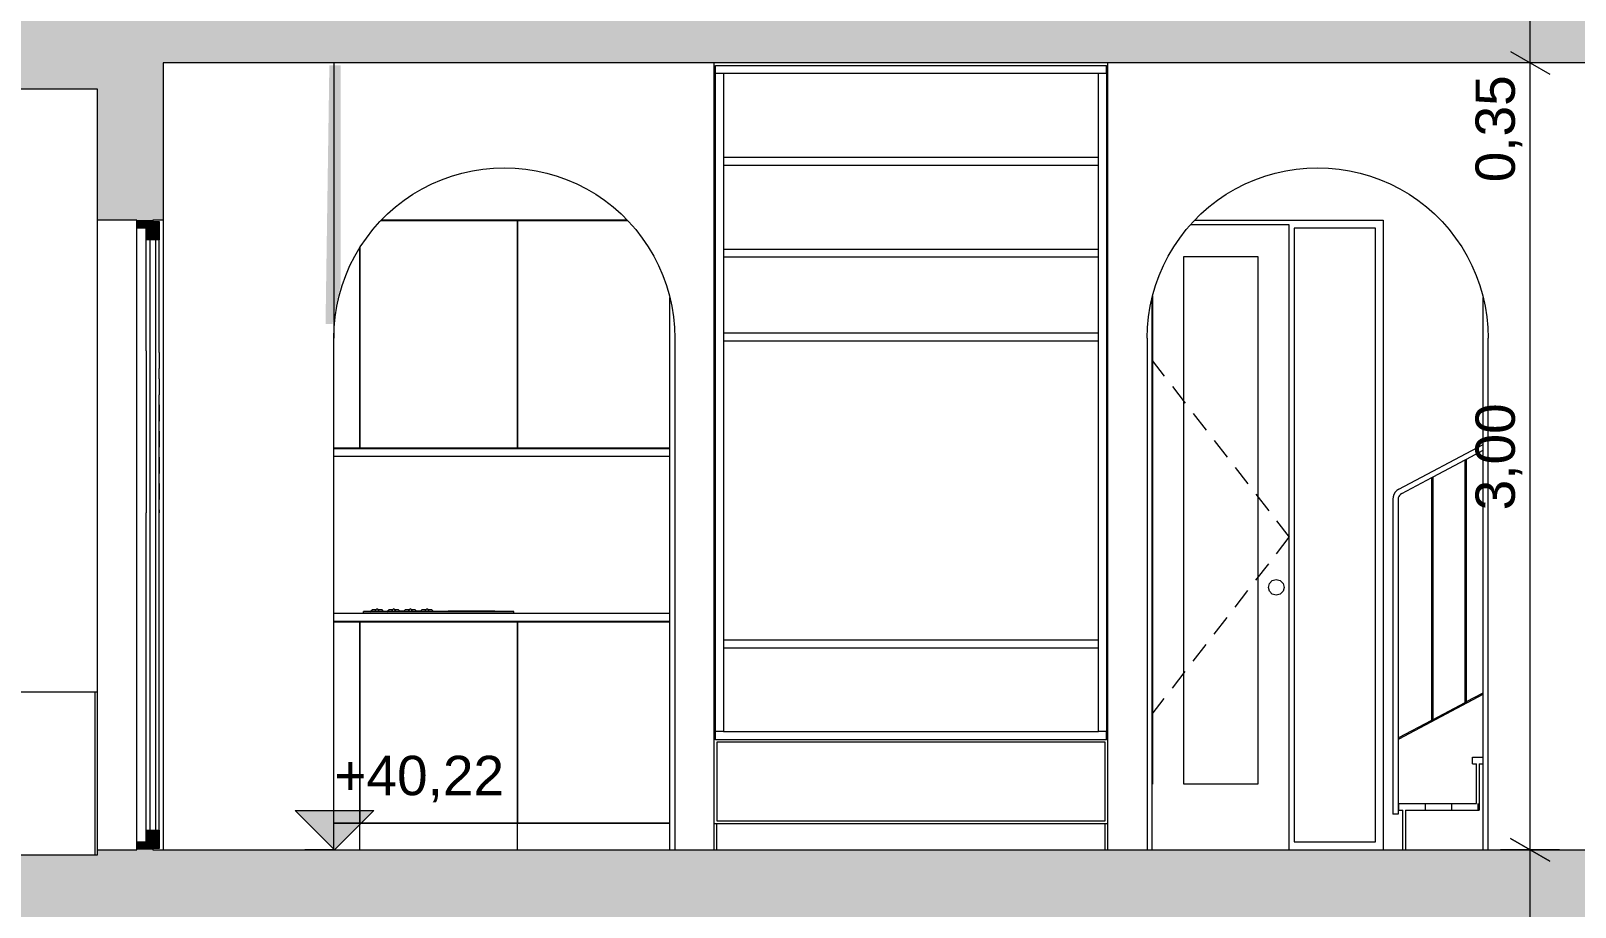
# Model space of a CAD drawing. Header units: metres. Extents: x -111189 to -108577, y -72951 to -72647.
# Drawn here: x -108917.11 to -108911.23, y -72942.18 to -72938.84 of the extents above; entities that cross this region are included whole.
import ezdxf

# ---------------------------------------------------------------- set-up
doc = ezdxf.new("R2010")
doc.units = ezdxf.units.M
doc.header["$MEASUREMENT"] = 0
for name, color, linetype in [('00 - DESENHO 2D', 7, 'Continuous'), ('02 - PASSEIOS', 7, 'Continuous'), ('03 - LAJES', 7, 'Continuous'), ('05 - PAREDES..35', 7, 'Continuous'), ('06 - ESCADA INTERIOR', 7, 'Continuous'), ('06 - FORRA', 7, 'Continuous'), ('08 - EQUIPAMENTO FIXO', 7, 'Continuous'), ('12 - COTAS GERAIS', 7, 'Continuous')]:
    doc.layers.add(name, color=color, linetype=linetype)
doc.styles.add('ESTILO_GERADO_7', font='')
doc.styles.get('ESTILO_GERADO_7').set_extended_font_data('Helvetica')
doc.dimstyles.new('ESTILO_GERADO__5', dxfattribs={"dimtxt": 0.15, "dimasz": 0.114, "dimexe": 0.18, "dimexo": 0.0625, "dimgap": 0, "dimtad": 1, "dimzin": 0, "dimdsep": 46, "dimtxsty": 'ESTILO_GERADO_7', "dimblk": 'ARROWHEAD_2', "dimblk1": 'ARROWHEAD_2', "dimblk2": 'ARROWHEAD_2', "dimcen": 0.09, "dimse1": 1, "dimse2": 1, "dimclrd": 7, "dimclre": 7, "dimclrt": 7, "dimadec": 0, "dimazin": 0, "dimtfac": 1, "dimtdec": 4, "dimtmove": 0, "dimatfit": 3, "dimfxl": 1, "dimtolj": 1, "dimtzin": 0, "dimarcsym": 0})

# ---------------------------------------------------------------- blocks, each defined once
blk = doc.blocks.new('Corte Elem_461_1', base_point=(-108745.4296, -72941.9624))
at = {"layer": '03 - LAJES', "linetype": 'Continuous', "lineweight": 13}
blk.add_hatch(color=251, dxfattribs=at).paths.add_polyline_path([(-108916.8597, -72942.3124), (-108909.6597, -72942.3124), (-108909.6597, -72942.1124), (-108916.8597, -72942.1124)])
blk = doc.blocks.new('Corte Elem_464_1', base_point=(-108745.4296, -72941.9624))
at = {"layer": '05 - PAREDES..35', "linetype": 'Continuous', "lineweight": 13}
for points in [[(-108916.8597, -72939.5624), (-108916.7097, -72939.5624), (-108916.6097, -72939.5624), (-108916.6097, -72938.9624), (-108916.8597, -72938.9624)], [(-108916.8597, -72942.1124), (-108916.6097, -72942.1124), (-108916.6097, -72941.9624), (-108916.7097, -72941.9624), (-108916.8597, -72941.9624)]]:
    blk.add_hatch(color=251, dxfattribs=at).paths.add_polyline_path(points)
at = {"layer": '05 - PAREDES..35', "color": 7, "linetype": 'Continuous', "lineweight": 20}
for p, q in [((-108916.6097, -72938.9624), (-108916.6097, -72939.5624)), ((-108916.8597, -72939.5624), (-108916.8597, -72939.0624)), ((-108916.8597, -72941.9824), (-108916.8597, -72941.9624))]:
    blk.add_line(p, q, dxfattribs=at)
blk = doc.blocks.new('Corte Elem_466_1', base_point=(-108745.4296, -72941.9624))
at = {"layer": '05 - PAREDES..35', "color": 7, "linetype": 'Continuous', "lineweight": 13}
for p, q in [((-108913.0097, -72941.9624), (-108913.0097, -72938.9624)), ((-108912.8597, -72940.0124), (-108912.8597, -72941.9624))]:
    blk.add_line(p, q, dxfattribs=at)
blk = doc.blocks.new('Corte Elem_468_1', base_point=(-108745.4296, -72941.9624))
at = {"layer": '05 - PAREDES..35', "color": 7, "linetype": 'Continuous', "lineweight": 13}
blk.add_line((-108911.5597, -72941.9624), (-108911.5597, -72940.0124), dxfattribs=at)
blk = doc.blocks.new('Corte Elem_469_1', base_point=(-108745.4296, -72941.9624))
at = {"layer": '03 - LAJES', "linetype": 'Continuous', "lineweight": 13}
blk.add_hatch(color=251, dxfattribs=at).paths.add_polyline_path([(-108916.6097, -72942.1124), (-108909.9097, -72942.1124), (-108909.9097, -72941.9624), (-108916.6097, -72941.9624)])
at = {"layer": '03 - LAJES', "color": 7, "linetype": 'Continuous', "lineweight": 20}
blk.add_line((-108916.6097, -72941.9624), (-108909.9097, -72941.9624), dxfattribs=at)
blk = doc.blocks.new('Corte Elem_470_1', base_point=(-108745.4296, -72941.9624))
at = {"layer": '03 - LAJES', "linetype": 'Continuous', "lineweight": 13}
blk.add_hatch(color=251, dxfattribs=at).paths.add_polyline_path([(-108910.9097, -72938.7624), (-108916.8597, -72938.7624), (-108916.8597, -72938.9624), (-108910.9097, -72938.9624)])
at = {"layer": '03 - LAJES', "color": 7, "linetype": 'Continuous', "lineweight": 20}
blk.add_line((-108910.9097, -72938.9624), (-108916.6097, -72938.9624), dxfattribs=at)
blk = doc.blocks.new('Corte Elem_481_1', base_point=(-108745.4296, -72941.9624))
at = {"layer": '08 - EQUIPAMENTO FIXO', "color": 251, "linetype": 'Continuous', "lineweight": 13}
for p, q in [((-108914.6787, -72941.0624), (-108915.2597, -72941.0624)), ((-108914.6787, -72941.0924), (-108915.2597, -72941.0924)), ((-108915.2587, -72941.8614), (-108915.2587, -72941.0934)), ((-108915.2587, -72941.0934), (-108914.6787, -72941.0934)), ((-108915.2417, -72941.0924), (-108915.2417, -72941.0934)), ((-108914.6787, -72941.8614), (-108915.2587, -72941.8614)), ((-108915.2417, -72941.8624), (-108915.2417, -72941.8614)), ((-108915.2417, -72941.8624), (-108915.2597, -72941.8624)), ((-108914.6787, -72941.8624), (-108915.2417, -72941.8624))]:
    blk.add_line(p, q, dxfattribs=at)
blk = doc.blocks.new('Corte Elem_482_1', base_point=(-108745.4296, -72941.9624))
at = {"layer": '08 - EQUIPAMENTO FIXO', "color": 251, "linetype": 'Continuous', "lineweight": 13}
for p, q in [((-108915.2417, -72939.5624), (-108915.2597, -72939.5624)), ((-108915.2587, -72940.4314), (-108915.2587, -72939.5634)), ((-108915.2587, -72939.5634), (-108914.8399, -72939.5634)), ((-108914.8409, -72939.5624), (-108915.2417, -72939.5624)), ((-108915.2417, -72939.5634), (-108915.2417, -72939.5624)), ((-108914.6787, -72940.4314), (-108915.2587, -72940.4314)), ((-108915.2417, -72940.4324), (-108915.2417, -72940.4314))]:
    blk.add_line(p, q, dxfattribs=at)
blk = doc.blocks.new('Corte Elem_483_1', base_point=(-108745.4296, -72941.9624))
at = {"layer": '08 - EQUIPAMENTO FIXO', "color": 251, "linetype": 'Continuous', "lineweight": 13}
for p, q in [((-108915.2597, -72941.0624), (-108915.8597, -72941.0624)), ((-108915.2597, -72941.0924), (-108915.8597, -72941.0924)), ((-108915.8587, -72941.8614), (-108915.8587, -72941.0934)), ((-108915.8587, -72941.0934), (-108915.2607, -72941.0934)), ((-108915.8417, -72941.0924), (-108915.8417, -72941.0934)), ((-108915.2777, -72941.0924), (-108915.2777, -72941.0934)), ((-108915.2607, -72941.0934), (-108915.2607, -72941.8614)), ((-108915.2597, -72941.8624), (-108915.2597, -72941.0924)), ((-108915.2607, -72941.8614), (-108915.8587, -72941.8614)), ((-108915.8417, -72941.8624), (-108915.8417, -72941.8614)), ((-108915.2777, -72941.8624), (-108915.2777, -72941.8614)), ((-108915.8417, -72941.8624), (-108915.8597, -72941.8624)), ((-108915.2777, -72941.8624), (-108915.8417, -72941.8624)), ((-108915.2597, -72941.8624), (-108915.2777, -72941.8624)), ((-108915.2597, -72941.9624), (-108915.2597, -72941.8624))]:
    blk.add_line(p, q, dxfattribs=at)
blk = doc.blocks.new('Corte Elem_484_1', base_point=(-108745.4296, -72941.9624))
at = {"layer": '08 - EQUIPAMENTO FIXO', "color": 251, "linetype": 'Continuous', "lineweight": 13}
for p, q in [((-108915.7794, -72939.5634), (-108915.2607, -72939.5634)), ((-108915.2777, -72939.5624), (-108915.7784, -72939.5624)), ((-108915.2777, -72939.5634), (-108915.2777, -72939.5624)), ((-108915.2597, -72939.5624), (-108915.2777, -72939.5624)), ((-108915.2607, -72939.5634), (-108915.2607, -72940.4314)), ((-108915.2597, -72940.4324), (-108915.2597, -72939.5624)), ((-108915.8587, -72940.4314), (-108915.8587, -72939.6644)), ((-108915.2607, -72940.4314), (-108915.8587, -72940.4314)), ((-108915.8417, -72940.4324), (-108915.8417, -72940.4314)), ((-108915.2777, -72940.4324), (-108915.2777, -72940.4314))]:
    blk.add_line(p, q, dxfattribs=at)
blk = doc.blocks.new('Corte Elem_485_1', base_point=(-108745.4296, -72941.9624))
at = {"layer": '08 - EQUIPAMENTO FIXO', "color": 251, "linetype": 'Continuous', "lineweight": 13}
for p, q in [((-108915.8597, -72941.0624), (-108915.9597, -72941.0624)), ((-108915.8597, -72941.0924), (-108915.9597, -72941.0924)), ((-108915.9597, -72941.0934), (-108915.8607, -72941.0934)), ((-108915.8777, -72941.0924), (-108915.8777, -72941.0934)), ((-108915.8607, -72941.0934), (-108915.8607, -72941.8614)), ((-108915.8597, -72941.8624), (-108915.8597, -72941.0924)), ((-108915.8607, -72941.8614), (-108915.9597, -72941.8614)), ((-108915.8777, -72941.8624), (-108915.8777, -72941.8614)), ((-108915.8777, -72941.8624), (-108915.9597, -72941.8624)), ((-108915.8597, -72941.8624), (-108915.8777, -72941.8624)), ((-108915.8597, -72941.9624), (-108915.8597, -72941.8624))]:
    blk.add_line(p, q, dxfattribs=at)
blk = doc.blocks.new('Corte Elem_486_1', base_point=(-108745.4296, -72941.9624))
at = {"layer": '08 - EQUIPAMENTO FIXO', "color": 251, "linetype": 'Continuous', "lineweight": 13}
for p, q in [((-108915.8607, -72939.6678), (-108915.8607, -72940.4314)), ((-108915.8597, -72940.4324), (-108915.8597, -72939.6661)), ((-108915.8607, -72940.4314), (-108915.9597, -72940.4314)), ((-108915.8777, -72940.4324), (-108915.8777, -72940.4314))]:
    blk.add_line(p, q, dxfattribs=at)
blk = doc.blocks.new('Corte Elem_487_1', base_point=(-108745.4296, -72941.9624))
at = {"layer": '08 - EQUIPAMENTO FIXO', "color": 251, "linetype": 'Continuous', "lineweight": 13}
for p, q in [((-108915.9597, -72940.4324), (-108914.6787, -72940.4324)), ((-108915.9597, -72940.4624), (-108914.6787, -72940.4624))]:
    blk.add_line(p, q, dxfattribs=at)
blk = doc.blocks.new('Corte Elem_488_1', base_point=(-108745.4296, -72941.9624))
at = {"layer": '05 - PAREDES..35', "color": 7, "linetype": 'Continuous', "lineweight": 13}
for p, q in [((-108915.9597, -72938.9624), (-108915.9597, -72940.0124)), ((-108914.5097, -72941.9624), (-108914.5097, -72938.9624))]:
    blk.add_line(p, q, dxfattribs=at)
blk = doc.blocks.new('Corte Elem_489_1', base_point=(-108745.4296, -72941.9624))
at = {"layer": '05 - PAREDES..35', "color": 7, "linetype": 'Continuous', "lineweight": 13}
for p, q in [((-108915.5105, -72939.3942), (-108915.4713, -72939.3828)), ((-108915.4713, -72939.3828), (-108915.4315, -72939.3739)), ((-108915.4315, -72939.3739), (-108915.3911, -72939.3675)), ((-108915.3911, -72939.3675), (-108915.3505, -72939.3637)), ((-108915.3505, -72939.3637), (-108915.3097, -72939.3624)), ((-108915.3097, -72939.3624), (-108915.2688, -72939.3637)), ((-108915.2688, -72939.3637), (-108915.2282, -72939.3675)), ((-108915.2282, -72939.3675), (-108915.1879, -72939.3739)), ((-108915.1879, -72939.3739), (-108915.148, -72939.3828)), ((-108915.148, -72939.3828), (-108915.1088, -72939.3942)), ((-108915.6579, -72939.4636), (-108915.6228, -72939.4428)), ((-108915.6228, -72939.4428), (-108915.5864, -72939.4243)), ((-108915.5864, -72939.4243), (-108915.5489, -72939.4081)), ((-108915.5489, -72939.4081), (-108915.5105, -72939.3942)), ((-108915.1088, -72939.3942), (-108915.0704, -72939.4081)), ((-108915.0704, -72939.4081), (-108915.0329, -72939.4243)), ((-108915.0329, -72939.4243), (-108914.9965, -72939.4428)), ((-108914.9965, -72939.4428), (-108914.9614, -72939.4636)), ((-108915.724, -72939.5116), (-108915.6917, -72939.4866)), ((-108915.6917, -72939.4866), (-108915.6579, -72939.4636)), ((-108914.9614, -72939.4636), (-108914.9276, -72939.4866)), ((-108914.9276, -72939.4866), (-108914.8953, -72939.5116)), ((-108915.7835, -72939.5675), (-108915.7546, -72939.5386)), ((-108915.7546, -72939.5386), (-108915.724, -72939.5116)), ((-108914.8953, -72939.5116), (-108914.8647, -72939.5386)), ((-108914.8647, -72939.5386), (-108914.8358, -72939.5675)), ((-108915.8355, -72939.6304), (-108915.8105, -72939.5981)), ((-108915.8105, -72939.5981), (-108915.7835, -72939.5675)), ((-108914.8358, -72939.5675), (-108914.8088, -72939.5981)), ((-108914.8088, -72939.5981), (-108914.7838, -72939.6304)), ((-108915.8793, -72939.6993), (-108915.8585, -72939.6641)), ((-108915.8585, -72939.6641), (-108915.8355, -72939.6304)), ((-108914.7838, -72939.6304), (-108914.7608, -72939.6641)), ((-108914.7608, -72939.6641), (-108914.7401, -72939.6993)), ((-108915.914, -72939.7731), (-108915.8978, -72939.7357)), ((-108915.8978, -72939.7357), (-108915.8793, -72939.6993)), ((-108914.7401, -72939.6993), (-108914.7215, -72939.7357)), ((-108914.7215, -72939.7357), (-108914.7053, -72939.7731)), ((-108915.9278, -72939.8116), (-108915.914, -72939.7731)), ((-108914.7053, -72939.7731), (-108914.6915, -72939.8116)), ((-108915.9481, -72939.8906), (-108915.9392, -72939.8508)), ((-108915.9392, -72939.8508), (-108915.9278, -72939.8116)), ((-108914.6915, -72939.8116), (-108914.6801, -72939.8508)), ((-108914.6801, -72939.8508), (-108914.6712, -72939.8906)), ((-108915.9545, -72939.931), (-108915.9481, -72939.8906)), ((-108914.6712, -72939.8906), (-108914.6648, -72939.931)), ((-108915.9597, -72940.0124), (-108915.9584, -72939.9716)), ((-108915.9584, -72939.9716), (-108915.9545, -72939.931)), ((-108914.6648, -72939.931), (-108914.6609, -72939.9716)), ((-108914.6609, -72939.9716), (-108914.6597, -72940.0124)), ((-108914.6597, -72940.0124), (-108914.6597, -72941.9624))]:
    blk.add_line(p, q, dxfattribs=at)
blk = doc.blocks.new('Corte Elem_491_1', base_point=(-108745.4296, -72941.9624))
at = {"layer": '05 - PAREDES..35', "color": 7, "linetype": 'Continuous', "lineweight": 13}
for p, q in [((-108912.4105, -72939.3942), (-108912.3713, -72939.3828)), ((-108912.3713, -72939.3828), (-108912.3315, -72939.3739)), ((-108912.3315, -72939.3739), (-108912.2911, -72939.3675)), ((-108912.2911, -72939.3675), (-108912.2505, -72939.3637)), ((-108912.2505, -72939.3637), (-108912.2097, -72939.3624)), ((-108912.2097, -72939.3624), (-108912.1688, -72939.3637)), ((-108912.1688, -72939.3637), (-108912.1282, -72939.3675)), ((-108912.1282, -72939.3675), (-108912.0879, -72939.3739)), ((-108912.0879, -72939.3739), (-108912.048, -72939.3828)), ((-108912.048, -72939.3828), (-108912.0088, -72939.3942)), ((-108912.5579, -72939.4636), (-108912.5228, -72939.4428)), ((-108912.5228, -72939.4428), (-108912.4864, -72939.4243)), ((-108912.4864, -72939.4243), (-108912.4489, -72939.4081)), ((-108912.4489, -72939.4081), (-108912.4105, -72939.3942)), ((-108912.0088, -72939.3942), (-108911.9704, -72939.4081)), ((-108911.9704, -72939.4081), (-108911.9329, -72939.4243)), ((-108911.9329, -72939.4243), (-108911.8965, -72939.4428)), ((-108911.8965, -72939.4428), (-108911.8614, -72939.4636)), ((-108912.624, -72939.5116), (-108912.5917, -72939.4866)), ((-108912.5917, -72939.4866), (-108912.5579, -72939.4636)), ((-108911.8614, -72939.4636), (-108911.8276, -72939.4866)), ((-108911.8276, -72939.4866), (-108911.7953, -72939.5116)), ((-108912.6835, -72939.5675), (-108912.6546, -72939.5386)), ((-108912.6546, -72939.5386), (-108912.624, -72939.5116)), ((-108911.7953, -72939.5116), (-108911.7647, -72939.5386)), ((-108911.7647, -72939.5386), (-108911.7358, -72939.5675)), ((-108912.7355, -72939.6304), (-108912.7105, -72939.5981)), ((-108912.7105, -72939.5981), (-108912.6835, -72939.5675)), ((-108911.7358, -72939.5675), (-108911.7088, -72939.5981)), ((-108911.7088, -72939.5981), (-108911.6838, -72939.6304)), ((-108912.7793, -72939.6993), (-108912.7585, -72939.6641)), ((-108912.7585, -72939.6641), (-108912.7355, -72939.6304)), ((-108911.6838, -72939.6304), (-108911.6608, -72939.6641)), ((-108911.6608, -72939.6641), (-108911.6401, -72939.6993)), ((-108912.814, -72939.7731), (-108912.7978, -72939.7357)), ((-108912.7978, -72939.7357), (-108912.7793, -72939.6993)), ((-108911.6401, -72939.6993), (-108911.6215, -72939.7357)), ((-108911.6215, -72939.7357), (-108911.6053, -72939.7731)), ((-108912.8278, -72939.8116), (-108912.814, -72939.7731)), ((-108911.6053, -72939.7731), (-108911.5915, -72939.8116)), ((-108912.8481, -72939.8906), (-108912.8392, -72939.8508)), ((-108912.8392, -72939.8508), (-108912.8278, -72939.8116)), ((-108911.5915, -72939.8116), (-108911.5801, -72939.8508)), ((-108911.5801, -72939.8508), (-108911.5712, -72939.8906)), ((-108912.8545, -72939.931), (-108912.8481, -72939.8906)), ((-108911.5712, -72939.8906), (-108911.5648, -72939.931)), ((-108912.8597, -72940.0124), (-108912.8584, -72939.9716)), ((-108912.8584, -72939.9716), (-108912.8545, -72939.931)), ((-108911.5648, -72939.931), (-108911.5609, -72939.9716)), ((-108911.5609, -72939.9716), (-108911.5597, -72940.0124))]:
    blk.add_line(p, q, dxfattribs=at)
blk = doc.blocks.new('Corte Elem_492_1', base_point=(-108745.4296, -72941.9624))
at = {"layer": '05 - PAREDES..35', "color": 7, "linetype": 'Continuous', "lineweight": 13}
blk.add_line((-108914.6787, -72941.9624), (-108914.6787, -72939.8571), dxfattribs=at)
blk = doc.blocks.new('Corte Elem_493_1', base_point=(-108745.4296, -72941.9624))
at = {"layer": '05 - PAREDES..35', "color": 7, "linetype": 'Continuous', "lineweight": 13}
blk.add_line((-108912.8407, -72941.9624), (-108912.8407, -72939.8571), dxfattribs=at)
blk = doc.blocks.new('Corte Elem_494_1', base_point=(-108745.4296, -72941.9624))
at = {"layer": '05 - PAREDES..35', "color": 7, "linetype": 'Continuous', "lineweight": 13}
blk.add_line((-108911.5787, -72941.9624), (-108911.5787, -72939.8571), dxfattribs=at)
blk = doc.blocks.new('Corte Elem_495_1', base_point=(-108745.4296, -72941.9624))
at = {"layer": '08 - EQUIPAMENTO FIXO', "color": 7, "linetype": 'Continuous', "lineweight": 13}
for p, q in [((-108914.5047, -72941.5424), (-108914.5097, -72941.5424)), ((-108913.0202, -72941.5529), (-108914.4992, -72941.5529)), ((-108914.4992, -72941.5529), (-108914.4992, -72941.8519)), ((-108913.0202, -72941.8519), (-108913.0202, -72941.5529)), ((-108913.0097, -72941.5424), (-108913.0147, -72941.5424)), ((-108914.4992, -72941.8519), (-108913.0202, -72941.8519)), ((-108914.5097, -72941.8624), (-108914.4997, -72941.8624)), ((-108914.4997, -72941.8624), (-108913.0197, -72941.8624)), ((-108914.4997, -72941.9624), (-108914.4997, -72941.8624)), ((-108913.0197, -72941.8624), (-108913.0097, -72941.8624)), ((-108913.0197, -72941.9624), (-108913.0197, -72941.8624))]:
    blk.add_line(p, q, dxfattribs=at)
blk = doc.blocks.new('Corte Elem_496_1', base_point=(-108745.4296, -72941.9624))
at = {"layer": '05 - PAREDES..35', "color": 7, "linetype": 'Continuous', "lineweight": 13}
for p, q in [((-108914.5047, -72939.0024), (-108914.4747, -72939.0024)), ((-108914.5047, -72941.5124), (-108914.5047, -72939.0024)), ((-108914.4747, -72939.0024), (-108914.4747, -72941.5124)), ((-108914.4747, -72941.5124), (-108914.5047, -72941.5124))]:
    blk.add_line(p, q, dxfattribs=at)
blk = doc.blocks.new('Corte Elem_497_1', base_point=(-108745.4296, -72941.9624))
at = {"layer": '05 - PAREDES..35', "color": 7, "linetype": 'Continuous', "lineweight": 13}
for p, q in [((-108913.0447, -72939.0024), (-108913.0147, -72939.0024)), ((-108913.0447, -72941.5124), (-108913.0447, -72939.0024)), ((-108913.0147, -72939.0024), (-108913.0147, -72941.5124)), ((-108913.0147, -72941.5124), (-108913.0447, -72941.5124))]:
    blk.add_line(p, q, dxfattribs=at)
blk = doc.blocks.new('Corte Elem_498_1', base_point=(-108745.4296, -72941.9624))
at = {"layer": '08 - EQUIPAMENTO FIXO', "color": 7, "linetype": 'Continuous', "lineweight": 13}
for p, q in [((-108914.5047, -72938.9724), (-108913.0147, -72938.9724)), ((-108914.5047, -72939.0024), (-108914.5047, -72938.9724)), ((-108913.0147, -72939.0024), (-108913.0147, -72938.9724)), ((-108914.4747, -72939.0024), (-108913.0447, -72939.0024))]:
    blk.add_line(p, q, dxfattribs=at)
blk = doc.blocks.new('Corte Elem_499_1', base_point=(-108745.4296, -72941.9624))
at = {"layer": '08 - EQUIPAMENTO FIXO', "color": 7, "linetype": 'Continuous', "lineweight": 13}
for p, q in [((-108914.4747, -72939.3224), (-108913.0447, -72939.3224)), ((-108914.4747, -72939.3524), (-108913.0447, -72939.3524))]:
    blk.add_line(p, q, dxfattribs=at)
blk = doc.blocks.new('Corte Elem_500_1', base_point=(-108745.4296, -72941.9624))
at = {"layer": '08 - EQUIPAMENTO FIXO', "color": 7, "linetype": 'Continuous', "lineweight": 13}
for p, q in [((-108914.4747, -72939.6724), (-108913.0447, -72939.6724)), ((-108914.4747, -72939.7024), (-108913.0447, -72939.7024))]:
    blk.add_line(p, q, dxfattribs=at)
blk = doc.blocks.new('Corte Elem_502_1', base_point=(-108745.4296, -72941.9624))
at = {"layer": '08 - EQUIPAMENTO FIXO', "color": 7, "linetype": 'Continuous', "lineweight": 13}
for p, q in [((-108914.4747, -72941.1624), (-108913.0447, -72941.1624)), ((-108914.4747, -72941.1924), (-108913.0447, -72941.1924))]:
    blk.add_line(p, q, dxfattribs=at)
blk = doc.blocks.new('Corte Elem_514_1', base_point=(-108745.4296, -72941.9624))
at = {"layer": '05 - PAREDES..35', "linetype": 'Continuous', "lineweight": 13}
for points in [[(-108916.6497, -72939.5674), (-108916.6497, -72939.5624), (-108916.7097, -72939.5624), (-108916.7097, -72939.5924), (-108916.6747, -72939.5924), (-108916.6747, -72939.5674)], [(-108916.6747, -72939.6374), (-108916.6247, -72939.6374), (-108916.6247, -72939.5674), (-108916.6747, -72939.5674)], [(-108916.6747, -72941.8874), (-108916.6747, -72941.9574), (-108916.6247, -72941.9574), (-108916.6247, -72941.8874)], [(-108916.6747, -72941.9324), (-108916.7097, -72941.9324), (-108916.7097, -72941.9624), (-108916.6497, -72941.9624), (-108916.6497, -72941.9574), (-108916.6747, -72941.9574)]]:
    blk.add_hatch(color=251, dxfattribs=at).paths.add_polyline_path(points)
at = {"layer": '05 - PAREDES..35', "color": 7, "linetype": 'Continuous', "lineweight": 13}
for p, q in [((-108916.8597, -72941.3624), (-108916.8597, -72939.5624)), ((-108916.6097, -72939.5624), (-108916.6097, -72941.9624)), ((-108916.7097, -72941.9324), (-108916.7097, -72939.5924)), ((-108916.6747, -72940.0604), (-108916.6747, -72939.6374)), ((-108916.6247, -72940.0669), (-108916.6247, -72939.6374)), ((-108916.6747, -72940.0604), (-108916.6747, -72940.6783)), ((-108916.6247, -72940.0669), (-108916.6247, -72940.1284)), ((-108916.6247, -72940.1668), (-108916.6247, -72940.1284)), ((-108916.6247, -72940.1668), (-108916.6247, -72940.2283)), ((-108916.6247, -72940.8465), (-108916.6247, -72940.2283)), ((-108916.6247, -72940.2667), (-108916.6247, -72940.3282)), ((-108916.6247, -72940.3666), (-108916.6247, -72940.4281)), ((-108916.6247, -72940.4665), (-108916.6247, -72940.528)), ((-108916.6247, -72940.5664), (-108916.6247, -72940.6279)), ((-108916.6747, -72940.8465), (-108916.6747, -72940.6783)), ((-108916.6247, -72940.6664), (-108916.6247, -72940.6783)), ((-108916.6747, -72941.4644), (-108916.6747, -72940.8465)), ((-108916.6247, -72940.8585), (-108916.6247, -72940.8465)), ((-108916.6247, -72940.8969), (-108916.6247, -72940.8585)), ((-108916.6247, -72940.9584), (-108916.6247, -72940.8969)), ((-108916.6247, -72940.9968), (-108916.6247, -72940.9584)), ((-108916.6247, -72941.0583), (-108916.6247, -72940.9968)), ((-108916.6247, -72941.0967), (-108916.6247, -72941.0583)), ((-108916.6247, -72941.1582), (-108916.6247, -72941.0967)), ((-108916.6247, -72941.1966), (-108916.6247, -72941.1582)), ((-108916.6247, -72941.2581), (-108916.6247, -72941.1966)), ((-108916.6247, -72941.2965), (-108916.6247, -72941.2581)), ((-108916.6247, -72941.358), (-108916.6247, -72941.2965)), ((-108916.8597, -72941.9624), (-108916.8597, -72941.3624)), ((-108916.6247, -72941.3964), (-108916.6247, -72941.358)), ((-108916.6247, -72941.4579), (-108916.6247, -72941.3964)), ((-108916.6747, -72941.8874), (-108916.6747, -72941.4644)), ((-108916.6247, -72941.8874), (-108916.6247, -72941.4579))]:
    blk.add_line(p, q, dxfattribs=at)
at = {"layer": '05 - PAREDES..35', "color": 7, "linetype": 'Continuous', "lineweight": 20}
for p, q in [((-108916.7097, -72939.5624), (-108916.8597, -72939.5624)), ((-108916.7097, -72939.5924), (-108916.7097, -72939.5624)), ((-108916.6497, -72939.5624), (-108916.6497, -72939.5674)), ((-108916.6097, -72939.5624), (-108916.6497, -72939.5624)), ((-108916.6747, -72939.5924), (-108916.7097, -72939.5924)), ((-108916.6747, -72939.5674), (-108916.6497, -72939.5674)), ((-108916.6747, -72939.5924), (-108916.6747, -72939.5674)), ((-108916.6747, -72939.6374), (-108916.6747, -72939.5924)), ((-108916.6497, -72939.5674), (-108916.6247, -72939.5674)), ((-108916.6247, -72939.5674), (-108916.6247, -72939.6374)), ((-108916.6247, -72939.6374), (-108916.6747, -72939.6374)), ((-108916.6597, -72941.8874), (-108916.6597, -72939.6374)), ((-108916.6397, -72939.6374), (-108916.6397, -72941.8874)), ((-108916.6747, -72941.8874), (-108916.6247, -72941.8874)), ((-108916.6747, -72941.9324), (-108916.6747, -72941.8874)), ((-108916.6247, -72941.8874), (-108916.6247, -72941.9574)), ((-108916.8597, -72941.9624), (-108916.7097, -72941.9624)), ((-108916.7097, -72941.9624), (-108916.7097, -72941.9324)), ((-108916.7097, -72941.9324), (-108916.6747, -72941.9324)), ((-108916.6747, -72941.9574), (-108916.6747, -72941.9324)), ((-108916.6497, -72941.9574), (-108916.6747, -72941.9574)), ((-108916.6497, -72941.9574), (-108916.6497, -72941.9624)), ((-108916.6247, -72941.9574), (-108916.6497, -72941.9574)), ((-108916.6497, -72941.9624), (-108916.6097, -72941.9624))]:
    blk.add_line(p, q, dxfattribs=at)
blk = doc.blocks.new('Corte Elem_515_1', base_point=(-108745.4296, -72941.9624))
at = {"layer": '05 - PAREDES..35', "color": 251, "linetype": 'Continuous', "lineweight": 13}
for p, q in [((-108912.6784, -72939.5624), (-108911.9597, -72939.5624)), ((-108911.9597, -72939.5624), (-108911.9597, -72941.9624)), ((-108912.3177, -72939.5804), (-108912.6949, -72939.5804)), ((-108912.3177, -72939.7004), (-108912.3177, -72939.5804)), ((-108912.2997, -72939.5924), (-108912.2997, -72941.9324)), ((-108911.9897, -72939.5924), (-108912.2997, -72939.5924)), ((-108911.9897, -72941.9324), (-108911.9897, -72939.5924)), ((-108912.7197, -72941.7124), (-108912.7197, -72939.7004)), ((-108912.7197, -72939.7004), (-108912.4377, -72939.7004)), ((-108912.4377, -72939.7004), (-108912.4377, -72941.7124)), ((-108912.3177, -72941.7124), (-108912.3177, -72939.7004)), ((-108912.8397, -72939.8527), (-108912.8397, -72941.7124)), ((-108912.8407, -72940.0973), (-108912.7942, -72940.1572)), ((-108912.7635, -72940.1967), (-108912.7145, -72940.2599)), ((-108912.6838, -72940.2994), (-108912.6348, -72940.3626)), ((-108912.6042, -72940.4021), (-108912.5551, -72940.4653)), ((-108912.5245, -72940.5048), (-108912.4754, -72940.568)), ((-108912.4448, -72940.6076), (-108912.3957, -72940.6708)), ((-108912.3667, -72940.7082), (-108912.3177, -72940.7714)), ((-108912.3667, -72940.8346), (-108912.3177, -72940.7714)), ((-108912.4448, -72940.9353), (-108912.3957, -72940.8721)), ((-108912.5245, -72941.038), (-108912.4754, -72940.9748)), ((-108912.3976, -72940.9624), (-108912.3936, -72940.9474)), ((-108912.3936, -72940.9774), (-108912.3976, -72940.9624)), ((-108912.3936, -72940.9474), (-108912.3826, -72940.9365)), ((-108912.3826, -72940.9884), (-108912.3936, -72940.9774)), ((-108912.3826, -72940.9365), (-108912.3677, -72940.9325)), ((-108912.3677, -72940.9325), (-108912.3527, -72940.9365)), ((-108912.3527, -72940.9365), (-108912.3417, -72940.9474)), ((-108912.3417, -72940.9774), (-108912.3527, -72940.9884)), ((-108912.3417, -72940.9474), (-108912.3377, -72940.9624)), ((-108912.3377, -72940.9624), (-108912.3417, -72940.9774)), ((-108912.3677, -72940.9924), (-108912.3826, -72940.9884)), ((-108912.3527, -72940.9884), (-108912.3677, -72940.9924)), ((-108912.6042, -72941.1407), (-108912.5551, -72941.0775)), ((-108912.6838, -72941.2434), (-108912.6348, -72941.1802)), ((-108912.7635, -72941.3461), (-108912.7145, -72941.2829)), ((-108912.8407, -72941.4455), (-108912.7942, -72941.3856)), ((-108912.8397, -72941.7124), (-108912.8407, -72941.7124)), ((-108912.4377, -72941.7124), (-108912.7197, -72941.7124)), ((-108912.3177, -72941.9624), (-108912.3177, -72941.7124)), ((-108912.2997, -72941.9324), (-108911.9897, -72941.9324))]:
    blk.add_line(p, q, dxfattribs=at)
blk = doc.blocks.new('Corte Elem_521_1', base_point=(-108745.4296, -72941.9624))
at = {"layer": '08 - EQUIPAMENTO FIXO', "color": 251, "linetype": 'Continuous', "lineweight": 13}
for p, q in [((-108915.2737, -72941.0544), (-108915.8457, -72941.0544)), ((-108915.8457, -72941.0604), (-108915.8457, -72941.0544)), ((-108915.2737, -72941.0604), (-108915.8457, -72941.0604)), ((-108915.8397, -72941.0624), (-108915.8397, -72941.0604)), ((-108915.8203, -72941.0544), (-108915.8139, -72941.0481)), ((-108915.8114, -72941.0481), (-108915.8139, -72941.0481)), ((-108915.8044, -72941.0481), (-108915.8114, -72941.0481)), ((-108915.7991, -72941.0481), (-108915.8044, -72941.0481)), ((-108915.7991, -72941.0481), (-108915.8033, -72941.0544)), ((-108915.7949, -72941.0438), (-108915.7991, -72941.0481)), ((-108915.7906, -72941.0481), (-108915.7949, -72941.0438)), ((-108915.7864, -72941.0544), (-108915.7906, -72941.0481)), ((-108915.7853, -72941.0481), (-108915.7906, -72941.0481)), ((-108915.7784, -72941.0481), (-108915.7853, -72941.0481)), ((-108915.7758, -72941.0481), (-108915.7784, -72941.0481)), ((-108915.7695, -72941.0544), (-108915.7758, -72941.0481)), ((-108915.7568, -72941.0544), (-108915.7504, -72941.0481)), ((-108915.7479, -72941.0481), (-108915.7504, -72941.0481)), ((-108915.7409, -72941.0481), (-108915.7479, -72941.0481)), ((-108915.7356, -72941.0481), (-108915.7409, -72941.0481)), ((-108915.7356, -72941.0481), (-108915.7398, -72941.0544)), ((-108915.7314, -72941.0438), (-108915.7356, -72941.0481)), ((-108915.7271, -72941.0481), (-108915.7314, -72941.0438)), ((-108915.7229, -72941.0544), (-108915.7271, -72941.0481)), ((-108915.7218, -72941.0481), (-108915.7271, -72941.0481)), ((-108915.7149, -72941.0481), (-108915.7218, -72941.0481)), ((-108915.7123, -72941.0481), (-108915.7149, -72941.0481)), ((-108915.706, -72941.0544), (-108915.7123, -72941.0481)), ((-108915.6926, -72941.0534), (-108915.707, -72941.0534)), ((-108915.6933, -72941.0544), (-108915.6869, -72941.0481)), ((-108915.6923, -72941.0534), (-108915.6926, -72941.0534)), ((-108915.6844, -72941.0481), (-108915.6869, -72941.0481)), ((-108915.6774, -72941.0481), (-108915.6844, -72941.0481)), ((-108915.6721, -72941.0481), (-108915.6774, -72941.0481)), ((-108915.6721, -72941.0481), (-108915.6763, -72941.0544)), ((-108915.6679, -72941.0438), (-108915.6721, -72941.0481)), ((-108915.6636, -72941.0481), (-108915.6679, -72941.0438)), ((-108915.6594, -72941.0544), (-108915.6636, -72941.0481)), ((-108915.6583, -72941.0481), (-108915.6636, -72941.0481)), ((-108915.6514, -72941.0481), (-108915.6583, -72941.0481)), ((-108915.6488, -72941.0481), (-108915.6514, -72941.0481)), ((-108915.6425, -72941.0544), (-108915.6488, -72941.0481)), ((-108915.6288, -72941.0534), (-108915.6435, -72941.0534)), ((-108915.6298, -72941.0544), (-108915.6234, -72941.0481)), ((-108915.6209, -72941.0481), (-108915.6234, -72941.0481)), ((-108915.6139, -72941.0481), (-108915.6209, -72941.0481)), ((-108915.6086, -72941.0481), (-108915.6139, -72941.0481)), ((-108915.6086, -72941.0481), (-108915.6128, -72941.0544)), ((-108915.6044, -72941.0438), (-108915.6086, -72941.0481)), ((-108915.6001, -72941.0481), (-108915.6044, -72941.0438)), ((-108915.5959, -72941.0544), (-108915.6001, -72941.0481)), ((-108915.5948, -72941.0481), (-108915.6001, -72941.0481)), ((-108915.5879, -72941.0481), (-108915.5948, -72941.0481)), ((-108915.5853, -72941.0481), (-108915.5879, -72941.0481)), ((-108915.579, -72941.0544), (-108915.5853, -72941.0481)), ((-108915.5126, -72941.0534), (-108915.5233, -72941.0534)), ((-108915.5233, -72941.0544), (-108915.5233, -72941.0534)), ((-108915.5074, -72941.0534), (-108915.5126, -72941.0534)), ((-108915.4979, -72941.0534), (-108915.5074, -72941.0534)), ((-108915.5074, -72941.0544), (-108915.5074, -72941.0534)), ((-108915.4801, -72941.0534), (-108915.4979, -72941.0534)), ((-108915.456, -72941.0534), (-108915.4801, -72941.0534)), ((-108915.4287, -72941.0534), (-108915.456, -72941.0534)), ((-108915.4013, -72941.0534), (-108915.4287, -72941.0534)), ((-108915.3772, -72941.0534), (-108915.4013, -72941.0534)), ((-108915.3594, -72941.0534), (-108915.3772, -72941.0534)), ((-108915.3499, -72941.0534), (-108915.3594, -72941.0534)), ((-108915.3499, -72941.0544), (-108915.3499, -72941.0534)), ((-108915.346, -72941.0534), (-108915.3499, -72941.0534)), ((-108915.346, -72941.0544), (-108915.346, -72941.0534)), ((-108915.2797, -72941.0624), (-108915.2797, -72941.0604)), ((-108915.2737, -72941.0604), (-108915.2737, -72941.0544))]:
    blk.add_line(p, q, dxfattribs=at)
blk = doc.blocks.new('Corte Elem_523_1', base_point=(-108745.4296, -72941.9624))
at = {"layer": '02 - PASSEIOS', "color": 7, "linetype": 'Continuous', "lineweight": 13}
for p, q in [((-108911.9221, -72940.6169), (-108911.9231, -72940.6264)), ((-108911.919, -72940.6079), (-108911.9221, -72940.6169)), ((-108911.9141, -72940.5997), (-108911.919, -72940.6079)), ((-108911.9076, -72940.5928), (-108911.9141, -72940.5997)), ((-108911.8997, -72940.5874), (-108911.9076, -72940.5928)), ((-108911.9025, -72940.6213), (-108911.9031, -72940.6275)), ((-108911.9008, -72940.6163), (-108911.9025, -72940.6213)), ((-108911.8981, -72940.6119), (-108911.9008, -72940.6163)), ((-108911.8945, -72940.6081), (-108911.8981, -72940.6119)), ((-108911.8893, -72940.6046), (-108911.8945, -72940.6081)), ((-108911.9231, -72940.6264), (-108911.9231, -72941.8264)), ((-108911.9031, -72940.6275), (-108911.9031, -72941.8264)), ((-108911.9031, -72941.8264), (-108911.9231, -72941.8264))]:
    blk.add_line(p, q, dxfattribs=at)
blk = doc.blocks.new('Corte Elem_524_1', base_point=(-108745.4296, -72941.9624))
at = {"layer": '02 - PASSEIOS', "color": 7, "linetype": 'Continuous', "lineweight": 13}
for p, q in [((-108911.8997, -72940.5874), (-108911.5787, -72940.4172)), ((-108911.6422, -72940.4735), (-108911.5787, -72940.4398)), ((-108911.7697, -72940.5411), (-108911.6472, -72940.4762)), ((-108911.6472, -72940.4762), (-108911.6422, -72940.4735)), ((-108911.8893, -72940.6046), (-108911.7747, -72940.5438)), ((-108911.7747, -72940.5438), (-108911.7697, -72940.5411))]:
    blk.add_line(p, q, dxfattribs=at)
blk = doc.blocks.new('Corte Elem_525_1', base_point=(-108745.4296, -72941.9624))
at = {"layer": '02 - PASSEIOS', "color": 7, "linetype": 'Continuous', "lineweight": 13}
for p, q in [((-108911.8985, -72941.5396), (-108911.5787, -72941.37)), ((-108911.6422, -72941.398), (-108911.5787, -72941.3644)), ((-108911.7697, -72941.4656), (-108911.6472, -72941.4007)), ((-108911.6472, -72941.4007), (-108911.6422, -72941.398)), ((-108911.9008, -72941.5352), (-108911.7747, -72941.4683)), ((-108911.7747, -72941.4683), (-108911.7697, -72941.4656)), ((-108911.9008, -72941.5352), (-108911.8985, -72941.5396))]:
    blk.add_line(p, q, dxfattribs=at)
blk = doc.blocks.new('Corte Elem_526_1', base_point=(-108745.4296, -72941.9624))
at = {"layer": '02 - PASSEIOS', "color": 7, "linetype": 'Continuous', "lineweight": 13}
for p, q in [((-108911.7747, -72940.5436), (-108911.7697, -72940.541)), ((-108911.7747, -72940.5438), (-108911.7747, -72940.5436)), ((-108911.7747, -72941.4683), (-108911.7747, -72940.5438)), ((-108911.7697, -72940.5411), (-108911.7697, -72940.541)), ((-108911.7697, -72941.4656), (-108911.7697, -72940.5411)), ((-108911.7747, -72941.4711), (-108911.7747, -72941.4683)), ((-108911.7747, -72941.4711), (-108911.7697, -72941.4685)), ((-108911.7697, -72941.4685), (-108911.7697, -72941.4656))]:
    blk.add_line(p, q, dxfattribs=at)
blk = doc.blocks.new('Corte Elem_527_1', base_point=(-108745.4296, -72941.9624))
at = {"layer": '02 - PASSEIOS', "color": 7, "linetype": 'Continuous', "lineweight": 13}
for p, q in [((-108911.6472, -72940.476), (-108911.6422, -72940.4734)), ((-108911.6472, -72940.4762), (-108911.6472, -72940.476)), ((-108911.6472, -72941.4007), (-108911.6472, -72940.4762)), ((-108911.6422, -72940.4735), (-108911.6422, -72940.4734)), ((-108911.6422, -72941.398), (-108911.6422, -72940.4735)), ((-108911.6472, -72941.4035), (-108911.6472, -72941.4007)), ((-108911.6472, -72941.4035), (-108911.6422, -72941.4009)), ((-108911.6422, -72941.4009), (-108911.6422, -72941.398))]:
    blk.add_line(p, q, dxfattribs=at)
blk = doc.blocks.new('Corte Elem_539_1', base_point=(-108745.4296, -72941.9624))
at = {"layer": '06 - FORRA', "color": 7, "linetype": 'Continuous', "lineweight": 13}
blk.add_line((-108916.8697, -72941.3624), (-108919.0546, -72941.3624), dxfattribs=at)
blk = doc.blocks.new('Corte Elem_540_1', base_point=(-108745.4296, -72941.9624))
at = {"layer": '03 - LAJES', "linetype": 'Continuous', "lineweight": 13}
blk.add_hatch(color=251, dxfattribs=at).paths.add_polyline_path([(-108919.8082, -72938.6324), (-108919.8082, -72939.0624), (-108916.8597, -72939.0624), (-108916.8597, -72938.6324)])
at = {"layer": '03 - LAJES', "color": 7, "linetype": 'Continuous', "lineweight": 20}
for p, q in [((-108919.8082, -72939.0624), (-108919.8082, -72938.6324)), ((-108919.8082, -72938.6324), (-108916.8597, -72938.6324)), ((-108919.5646, -72939.0624), (-108919.8082, -72939.0624)), ((-108916.8597, -72939.0624), (-108919.0646, -72939.0624))]:
    blk.add_line(p, q, dxfattribs=at)
blk = doc.blocks.new('Corte Elem_585_1', base_point=(-108745.4296, -72941.9624))
at = {"layer": '08 - EQUIPAMENTO FIXO', "color": 7, "linetype": 'Continuous', "lineweight": 13}
for p, q in [((-108914.4747, -72939.9924), (-108913.0447, -72939.9924)), ((-108914.4747, -72940.0224), (-108913.0447, -72940.0224))]:
    blk.add_line(p, q, dxfattribs=at)
blk = doc.blocks.new('Corte Elem_586_1', base_point=(-108745.4296, -72941.9624))
at = {"layer": '05 - PAREDES..35', "color": 7, "linetype": 'Continuous', "lineweight": 13}
blk.add_line((-108915.9597, -72941.9624), (-108915.9597, -72940.0124), dxfattribs=at)
blk = doc.blocks.new('Corte Elem_590_1', base_point=(-108745.4296, -72941.9624))
at = {"layer": '06 - FORRA', "color": 7, "linetype": 'Continuous', "lineweight": 13}
for p, q in [((-108916.8597, -72941.3624), (-108916.8697, -72941.3624)), ((-108916.8697, -72941.3624), (-108916.8697, -72941.9824))]:
    blk.add_line(p, q, dxfattribs=at)
blk = doc.blocks.new('Corte Elem_620_1', base_point=(-108745.4296, -72941.9624))
at = {"layer": '06 - ESCADA INTERIOR', "color": 7, "linetype": 'Continuous', "lineweight": 13}
blk.add_line((-108911.8847, -72941.9624), (-108911.8847, -72941.8111), dxfattribs=at)
blk = doc.blocks.new('*X1212', base_point=(-108745.4296, -72941.9624))
at = {"layer": '06 - ESCADA INTERIOR', "color": 7, "linetype": 'Continuous', "lineweight": 13}
for p, q in [((-108911.7997, -72941.7861), (-108911.7997, -72941.8111)), ((-108911.7997, -72941.7861), (-108911.7997, -72941.8111)), ((-108911.6997, -72941.7861), (-108911.6997, -72941.8111)), ((-108911.6997, -72941.7861), (-108911.6997, -72941.8111)), ((-108911.5997, -72941.7861), (-108911.5997, -72941.8111)), ((-108911.5997, -72941.7861), (-108911.5997, -72941.8111))]:
    blk.add_line(p, q, dxfattribs=at)
blk = doc.blocks.new('Corte Elem_621_1', base_point=(-108745.4296, -72941.9624))
at = {"layer": '06 - ESCADA INTERIOR', "color": 7, "linetype": 'Continuous', "lineweight": 13}
for p, q in [((-108911.8997, -72941.7861), (-108911.6047, -72941.7861)), ((-108911.8997, -72941.8111), (-108911.8997, -72941.7861)), ((-108911.8997, -72941.8111), (-108911.8847, -72941.8111))]:
    blk.add_line(p, q, dxfattribs=at)
at = {"layer": '06 - ESCADA INTERIOR', "lineweight": 0}
blk.add_blockref('*X1212', (-108745.4296, -72941.9624), dxfattribs=at)
blk = doc.blocks.new('Corte Elem_622_1', base_point=(-108745.4296, -72941.9624))
at = {"layer": '06 - ESCADA INTERIOR', "color": 7, "linetype": 'Continuous', "lineweight": 13}
blk.add_line((-108911.6047, -72941.7861), (-108911.6047, -72941.6348), dxfattribs=at)
blk = doc.blocks.new('Corte Elem_623_1', base_point=(-108745.4296, -72941.9624))
at = {"layer": '06 - ESCADA INTERIOR', "color": 7, "linetype": 'Continuous', "lineweight": 13}
for p, q in [((-108911.6197, -72941.6098), (-108911.5787, -72941.6098)), ((-108911.6197, -72941.6348), (-108911.6197, -72941.6098)), ((-108911.6197, -72941.6348), (-108911.6047, -72941.6348))]:
    blk.add_line(p, q, dxfattribs=at)
blk = doc.blocks.new('Corte Elem_624_1', base_point=(-108745.4296, -72941.9624))
at = {"layer": '06 - ESCADA INTERIOR', "color": 7, "linetype": 'Continuous', "lineweight": 13}
for p, q in [((-108911.5947, -72941.6348), (-108911.5787, -72941.6348)), ((-108911.5947, -72941.6348), (-108911.5947, -72941.8111)), ((-108911.8747, -72941.8111), (-108911.5947, -72941.8111)), ((-108911.8747, -72941.8111), (-108911.8747, -72941.9624))]:
    blk.add_line(p, q, dxfattribs=at)
blk = doc.blocks.new('Corte Elem_644_1', base_point=(-108745.4296, -72941.9624))
at = {"layer": '03 - LAJES', "linetype": 'Continuous', "lineweight": 13}
blk.add_hatch(color=251, dxfattribs=at).paths.add_polyline_path([(-108920.5097, -72941.9824), (-108920.5097, -72942.3324), (-108916.8597, -72942.3324), (-108916.8597, -72941.9824)])
at = {"layer": '03 - LAJES', "color": 7, "linetype": 'Continuous', "lineweight": 20}
for p, q in [((-108920.5097, -72941.9824), (-108916.8597, -72941.9824)), ((-108919.5646, -72942.3324), (-108920.5097, -72942.3324)), ((-108916.8597, -72942.3324), (-108919.3146, -72942.3324)), ((-108916.8597, -72942.3124), (-108916.8597, -72942.3324))]:
    blk.add_line(p, q, dxfattribs=at)
blk = doc.blocks.new('Corte Elem_734_1', base_point=(-108745.4296, -72941.9624))
at = {"layer": '08 - EQUIPAMENTO FIXO', "color": 7, "linetype": 'Continuous', "lineweight": 13}
for p, q in [((-108914.5047, -72941.5424), (-108914.5047, -72941.5124)), ((-108914.5047, -72941.5424), (-108913.0147, -72941.5424)), ((-108914.4747, -72941.5124), (-108913.0447, -72941.5124)), ((-108913.0147, -72941.5424), (-108913.0147, -72941.5124))]:
    blk.add_line(p, q, dxfattribs=at)
blk = doc.blocks.new('*D1364', base_point=(-108745.4296, -72941.9624))
at = {"layer": '12 - COTAS GERAIS', "color": 7, "linetype": 'Continuous', "lineweight": 5, "transparency": 16777216}
for p, q in [((-108911.3252, -72942.0057), (-108911.4752, -72941.9191)), ((-108911.4002, -72941.9624), (-108911.4002, -72941.8891)), ((-108911.2877, -72941.9624), (-108911.5127, -72941.9624)), ((-108911.4002, -72942.3124), (-108911.4002, -72941.9624)), ((-108911.4752, -72942.2691), (-108911.3252, -72942.3557)), ((-108911.2877, -72942.3124), (-108911.5127, -72942.3124))]:
    blk.add_line(p, q, dxfattribs=at)
blk = doc.blocks.new('ARROWHEAD_2')
at = {"color": 0, "linetype": 'Continuous', "lineweight": 0}
for p, q in [((-0.378, -0.655), (0.378, 0.655)), ((0, 0), (-1, 0))]:
    blk.add_line(p, q, dxfattribs=at)
blk = doc.blocks.new('*D1367', base_point=(-108745.4296, -72941.9624))
at = {"layer": '12 - COTAS GERAIS', "color": 7, "linetype": 'Continuous', "lineweight": 5, "transparency": 16777216}
for p, q in [((-108911.4752, -72938.9191), (-108911.3252, -72939.0057)), ((-108911.2877, -72938.9624), (-108911.5127, -72938.9624)), ((-108911.4002, -72941.9624), (-108911.4002, -72938.9624)), ((-108911.4752, -72941.9191), (-108911.3252, -72942.0057)), ((-108911.2877, -72941.9624), (-108911.5127, -72941.9624)), ((-108911.4002, -72942.0358), (-108911.4002, -72941.9624))]:
    blk.add_line(p, q, dxfattribs=at)
at = {"layer": '12 - COTAS GERAIS', "color": 7, "lineweight": 5, "transparency": 16777216, "char_height": 0.15, "attachment_point": 7, "rotation": 90, "style": 'ESTILO_GERADO_7'}
for s, insert in [('\\A1;{\\pql;\\fHelvetica|b0|i0|c0|p0;\\W1.000000;0,35}', (-108911.4302, -72939.4179)), ('\\A1;{\\pql;\\fHelvetica|b0|i0|c0|p0;\\W1.000000;3,00}', (-108911.4302, -72940.6685))]:
    blk.add_mtext(s, dxfattribs=dict(at, insert=insert))
blk = doc.blocks.new('*D1368', base_point=(-108745.4296, -72941.9624))
at = {"layer": '12 - COTAS GERAIS', "color": 7, "linetype": 'Continuous', "lineweight": 5, "transparency": 16777216}
for p, q in [((-108911.4002, -72938.6124), (-108911.4002, -72938.5391)), ((-108911.2877, -72938.6124), (-108911.5127, -72938.6124)), ((-108911.3252, -72938.6557), (-108911.4752, -72938.5691)), ((-108911.4002, -72938.9624), (-108911.4002, -72938.6124)), ((-108911.4752, -72938.9191), (-108911.3252, -72939.0057)), ((-108911.2877, -72938.9624), (-108911.5127, -72938.9624))]:
    blk.add_line(p, q, dxfattribs=at)
blk = doc.blocks.new('Cota_10_1', base_point=(-108915.9572, -72944.6624))
at = {"layer": '12 - COTAS GERAIS', "linetype": 'Continuous', "lineweight": 5}
for points in [[(-108915.9572, -72938.6124), (-108915.8072, -72938.4624), (-108916.1072, -72938.4624)], [(-108915.9572, -72941.9624), (-108915.8072, -72941.8124), (-108916.1072, -72941.8124)], [(-108915.9572, -72941.9624), (-108915.8072, -72941.8124), (-108916.1072, -72941.8124)], [(-108915.9572, -72944.6624), (-108915.8072, -72944.5124), (-108916.1072, -72944.5124)]]:
    blk.add_hatch(color=7, dxfattribs=at).paths.add_polyline_path(points)
at = {"layer": '12 - COTAS GERAIS', "color": 7, "linetype": 'Continuous', "lineweight": 5}
for p, q in [((-108915.9572, -72938.6124), (-108916.1072, -72938.4624)), ((-108916.1072, -72938.4624), (-108915.8072, -72938.4624)), ((-108915.8072, -72938.4624), (-108915.9572, -72938.6124)), ((-108915.9572, -72938.6124), (-108916.0697, -72938.6124)), ((-108915.9572, -72938.6124), (-108915.8447, -72938.6124)), ((-108915.9572, -72941.9624), (-108916.1072, -72941.8124)), ((-108916.1072, -72941.8124), (-108915.8072, -72941.8124)), ((-108915.9572, -72941.9624), (-108916.1072, -72941.8124)), ((-108916.1072, -72941.8124), (-108915.8072, -72941.8124)), ((-108915.8072, -72941.8124), (-108915.9572, -72941.9624)), ((-108915.8072, -72941.8124), (-108915.9572, -72941.9624)), ((-108915.9572, -72941.9624), (-108916.0697, -72941.9624)), ((-108915.9572, -72941.9624), (-108916.0697, -72941.9624)), ((-108915.9572, -72941.9624), (-108915.8447, -72941.9624)), ((-108915.9572, -72941.9624), (-108915.8447, -72941.9624)), ((-108915.9572, -72944.6624), (-108916.1072, -72944.5124)), ((-108916.1072, -72944.5124), (-108915.8072, -72944.5124)), ((-108915.8072, -72944.5124), (-108915.9572, -72944.6624)), ((-108915.9572, -72944.6624), (-108916.0697, -72944.6624)), ((-108915.9572, -72944.6624), (-108915.8447, -72944.6624))]:
    blk.add_line(p, q, dxfattribs=at)
at = {"layer": '12 - COTAS GERAIS', "color": 7, "lineweight": 5, "char_height": 0.15, "attachment_point": 7, "style": 'ESTILO_GERADO_7'}
for s, insert in [('\\A1;{\\pql;\\fHelvetica|b0|i0|c0|p0;\\W1.000000;+43,57}', (-108915.9572, -72938.4324)), ('\\A1;{\\pql;\\fHelvetica|b0|i0|c0|p0;\\W1.000000;+40,22}', (-108915.9572, -72941.7824)), ('\\A1;{\\pql;\\fHelvetica|b0|i0|c0|p0;\\W1.000000;+40,22}', (-108915.9572, -72941.7824)), ('\\A1;{\\pql;\\fHelvetica|b0|i0|c0|p0;\\W1.000000;+37,52}', (-108915.9572, -72944.4824))]:
    blk.add_mtext(s, dxfattribs=dict(at, insert=insert))

msp = doc.modelspace()

# ---------------------------------------------------------------- hatches: boundary and pattern name
at = {"layer": '00 - DESENHO 2D', "linetype": 'Continuous', "lineweight": 0}
msp.add_hatch(color=255, dxfattribs=at).paths.add_polyline_path([(-108915.9765, -72938.9726), (-108915.9339, -72938.9726), (-108915.9339, -72939.8124), (-108915.9544, -72939.8994), (-108915.9645, -72939.9578), (-108915.991, -72939.9578)])

# ---------------------------------------------------------------- block references
at = {"layer": '02 - PASSEIOS', "lineweight": 0}
for name in ['Corte Elem_524_1', 'Corte Elem_527_1', 'Corte Elem_526_1', 'Corte Elem_523_1', 'Corte Elem_525_1']:
    msp.add_blockref(name, (-108745.4296, -72941.9624), dxfattribs=at)
at = {"layer": '03 - LAJES', "lineweight": 0}
for name in ['Corte Elem_540_1', 'Corte Elem_470_1', 'Corte Elem_469_1', 'Corte Elem_644_1', 'Corte Elem_461_1']:
    msp.add_blockref(name, (-108745.4296, -72941.9624), dxfattribs=at)
at = {"layer": '05 - PAREDES..35', "lineweight": 0}
for name in ['Corte Elem_464_1', 'Corte Elem_488_1', 'Corte Elem_466_1', 'Corte Elem_496_1', 'Corte Elem_497_1', 'Corte Elem_489_1', 'Corte Elem_491_1', 'Corte Elem_514_1', 'Corte Elem_515_1', 'Corte Elem_492_1', 'Corte Elem_493_1', 'Corte Elem_494_1', 'Corte Elem_586_1', 'Corte Elem_468_1']:
    msp.add_blockref(name, (-108745.4296, -72941.9624), dxfattribs=at)
at = {"layer": '06 - ESCADA INTERIOR', "lineweight": 0}
for name in ['Corte Elem_623_1', 'Corte Elem_624_1', 'Corte Elem_622_1', 'Corte Elem_621_1', 'Corte Elem_620_1']:
    msp.add_blockref(name, (-108745.4296, -72941.9624), dxfattribs=at)
at = {"layer": '06 - FORRA', "lineweight": 0}
for name in ['Corte Elem_539_1', 'Corte Elem_590_1']:
    msp.add_blockref(name, (-108745.4296, -72941.9624), dxfattribs=at)
at = {"layer": '08 - EQUIPAMENTO FIXO', "lineweight": 0}
for name in ['Corte Elem_498_1', 'Corte Elem_499_1', 'Corte Elem_484_1', 'Corte Elem_482_1', 'Corte Elem_486_1', 'Corte Elem_500_1', 'Corte Elem_585_1', 'Corte Elem_487_1', 'Corte Elem_485_1', 'Corte Elem_483_1', 'Corte Elem_521_1', 'Corte Elem_481_1', 'Corte Elem_502_1', 'Corte Elem_495_1', 'Corte Elem_734_1']:
    msp.add_blockref(name, (-108745.4296, -72941.9624), dxfattribs=at)
at = {"layer": '12 - COTAS GERAIS', "color": 7, "linetype": 'Continuous', "lineweight": 5}
msp.add_blockref('Cota_10_1', (-108915.9572, -72944.6624), dxfattribs=at)

# ---------------------------------------------------------------- dimensions: what is measured, and where the dimension line sits
for base, p1, p2, picture, middle in [((-108911.4002, -72938.6124), (-108913.8847, -72938.9624), (-108911.4002, -72938.6124), '*D1368', (-108911.5052, -72939.2237)), ((-108911.4002, -72938.9624), (-108899.0919, -72941.9624), (-108913.8847, -72938.9624), '*D1367', (-108911.5052, -72940.4743)), ((-108911.4002, -72941.9624), (-108913.2597, -72942.3124), (-108911.4097, -72941.9624), '*D1364', (-108911.5052, -72942.5737))]:
    dim = msp.add_linear_dim(base=base, p1=p1, p2=p2, angle=90, dimstyle='ESTILO_GERADO__5', dxfattribs=at)
    dim.commit()
    dim.dimension.update_dxf_attribs({"geometry": picture, "text_midpoint": middle, "dimtype": 160, "text_rotation": 90})

doc.saveas('drawing.dxf')
